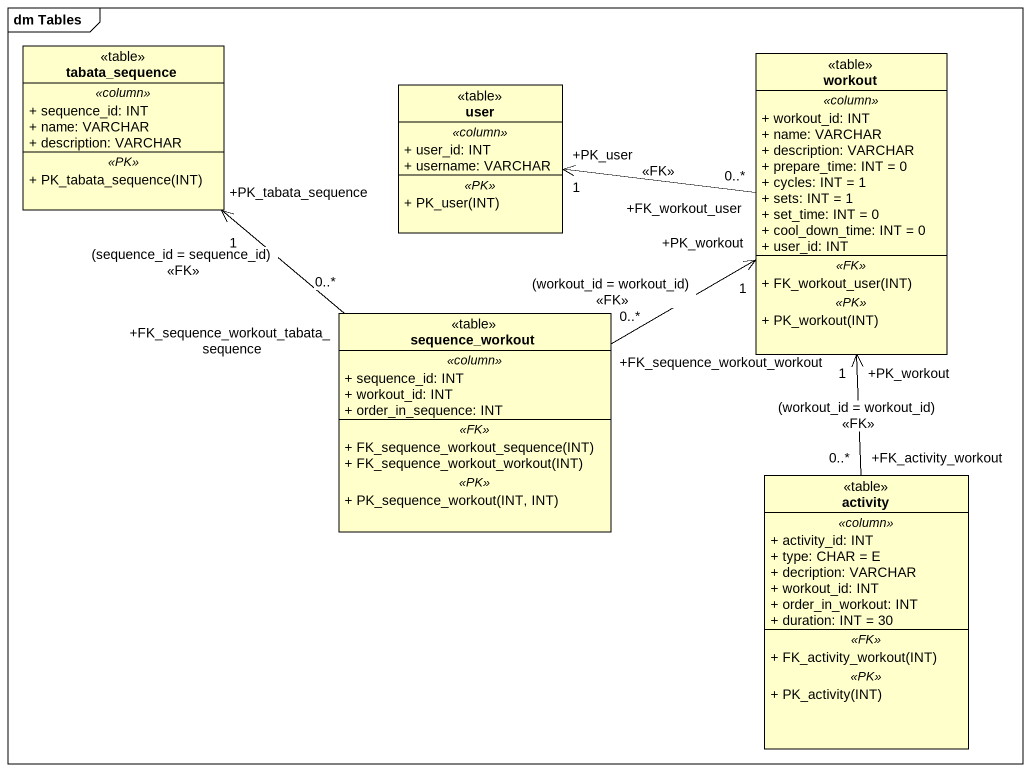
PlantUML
@startuml
mainframe dm Tables
hide circle
hide empty members
skinparam classAttributeIconSize 0
class tabata_sequence <<table>> {
  .. <<column>> ..
  + sequence_id: INT
  + name: VARCHAR
  + description: VARCHAR
  .. <<PK>> ..
  + PK_tabata_sequence(INT)
}
class workout <<table>> {
  .. <<column>> ..
  + workout_id: INT
  + name: VARCHAR
  + description: VARCHAR
  + prepare_time: INT = 0
  + cycles: INT = 1
  + sets: INT = 1
  + set_time: INT = 0
  + cool_down_time: INT = 0
  + user_id: INT
  .. <<FK>> ..
  + FK_workout_user(INT)
  .. <<PK>> ..
  + PK_workout(INT)
}
class user <<table>> {
  .. <<column>> ..
  + user_id: INT
  + username: VARCHAR
  .. <<PK>> ..
  + PK_user(INT)
}
class sequence_workout <<table>> {
  .. <<column>> ..
  + sequence_id: INT
  + workout_id: INT
  + order_in_sequence: INT
  .. <<FK>> ..
  + FK_sequence_workout_sequence(INT)
  + FK_sequence_workout_workout(INT)
  .. <<PK>> ..
  + PK_sequence_workout(INT, INT)
}
class activity <<table>> {
  .. <<column>> ..
  + activity_id: INT
  + type: CHAR = E
  + decription: VARCHAR
  + workout_id: INT
  + order_in_workout: INT
  + duration: INT = 30
  .. <<FK>> ..
  + FK_activity_workout(INT)
  .. <<PK>> ..
  + PK_activity(INT)
}
workout "+FK_workout_user\n0..*" -left-> "+PK_user\n1" user : <<FK>>
sequence_workout "+FK_sequence_workout_tabata_sequence\n0..*" -up-> "+PK_tabata_sequence\n1" tabata_sequence : (sequence_id = sequence_id)\n<<FK>>
sequence_workout "+FK_sequence_workout_workout\n0..*" -right-> "+PK_workout\n1" workout : (workout_id = workout_id)\n<<FK>>
activity "+FK_activity_workout\n0..*" -up-> "+PK_workout\n1" workout : (workout_id = workout_id)\n<<FK>>
@enduml
